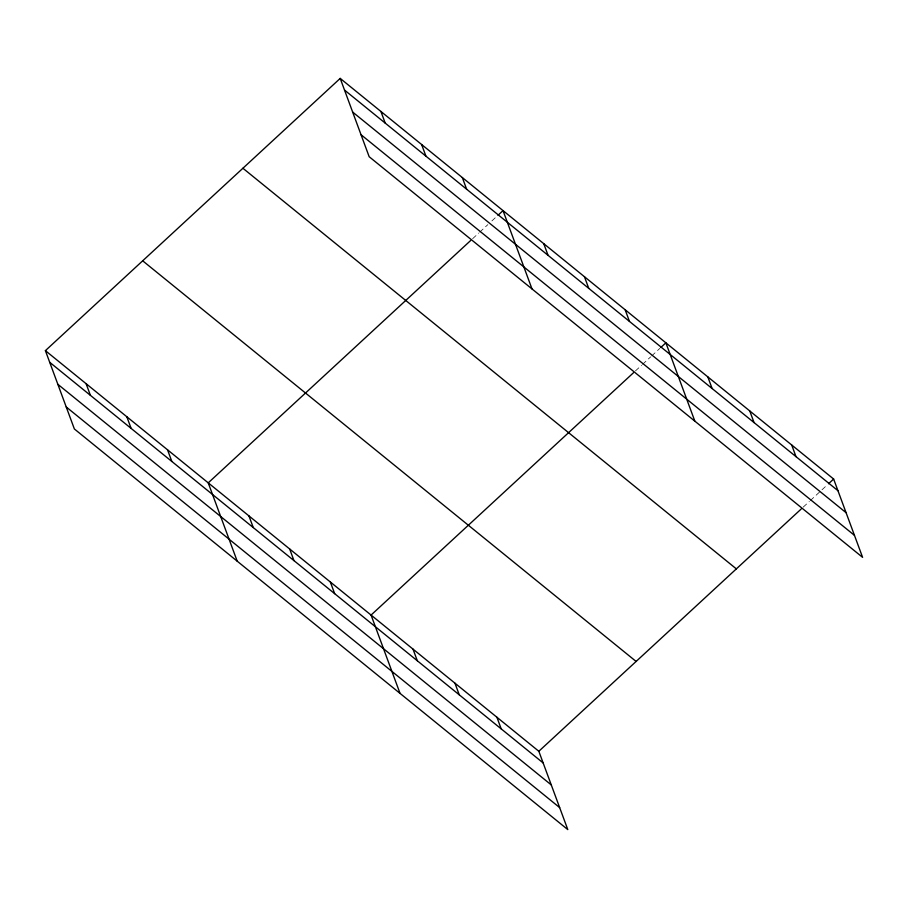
<?xml version="1.0" encoding="UTF-8"?>
<svg xmlns="http://www.w3.org/2000/svg" width="908" height="908" viewBox="0 0 908 908"><rect width="100%" height="100%" fill="white"/><g stroke="black" fill="none" stroke-linecap="round" stroke-linejoin="round"><path stroke-width="0.68" stroke-dasharray="4.54 3.41" d="M472.637 238.691L478.709 233.084M479.73 232.142L487.834 224.651M491.886 220.916L495.938 217.171M635.464 370.907L641.547 365.288M642.558 364.346L650.661 356.867M651.683 355.925L659.787 348.445M803.228 507.118L809.312 501.5M810.322 500.569L827.551 484.656"/><path stroke-width="1.36" d="M45.4 350.647L538.83 751.279L567.795 829.594L74.365 428.962L45.4 350.647L340.205 78.406L833.635 479.038L862.6 557.353L369.17 156.721L340.205 78.406M470.605 240.563L208.227 482.863L237.204 561.167M497.97 215.298L503.032 210.622L531.997 288.926M633.444 372.779L371.066 615.068L400.031 693.371M660.797 347.503L665.87 342.827L694.836 421.13M538.83 751.279L801.208 508.991M828.561 483.726L833.635 479.038M344.518 90.062L837.948 490.695M352.644 112.059L846.086 512.691M361.032 134.725L854.462 535.357M242.913 168.252L736.354 568.885M142.681 260.812L636.111 661.444M49.713 362.303L543.143 762.936M57.851 384.3L551.281 784.932M66.227 406.966L559.657 807.598M791.697 444.988L795.998 456.645M749.747 410.938L754.06 422.583M707.809 376.877L712.122 388.533M625.158 309.776L629.471 321.432M584.446 276.724L588.759 288.381M543.744 243.673L548.057 255.318M462.331 177.571L466.633 189.216M421.618 144.52L425.931 156.165M380.906 111.457L385.219 123.113M496.892 717.229L501.205 728.886M454.942 683.179L459.255 694.824M413.004 649.118L417.317 660.774M330.353 582.017L334.666 593.673M289.652 548.965L293.954 560.611M248.94 515.914L253.253 527.559M167.526 449.812L171.839 461.457M126.814 416.749L131.127 428.406M86.112 383.698L90.414 395.355"/></g></svg>
